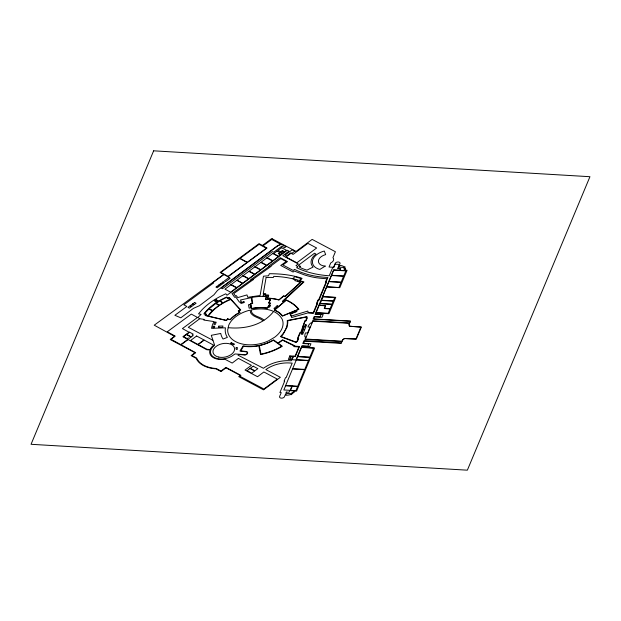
<?xml version="1.0" encoding="UTF-8"?>
<svg xmlns="http://www.w3.org/2000/svg" width="621" height="621" viewBox="0 0 621 621"><rect width="100%" height="100%" fill="white"/><g stroke="black" fill="none" stroke-linecap="round" stroke-linejoin="round"><path stroke-width="0.93" d="M273.582 311.494C262.823 325.264 244.845 329.316 228.179 327.678M199.729 318.736L197.913 317.463L201.088 314.397L198.534 313.83L201.872 309.941A63.552 39.643 -11.3 0 1 220.191 296.465L225.772 293.787L226.999 295.254L287.313 250.232L288.975 251.117L282.842 255.681L298.274 263.902L295.992 265.602L298.01 266.673L296.636 267.698A80.629 50.301 -11.3 0 0 329.246 275.778L332.662 267.597L333.671 267.659L335.13 264.173L339.446 264.43L337.715 268.582L340.424 268.738L339.811 270.197L333.671 269.832L315.095 314.296L321.018 314.645L320.063 316.927L314.141 316.578L313.093 319.085L350.275 321.29L349.584 322.951L312.712 320.77L311.726 323.122L310.609 323.052A14.71 9.183 -11.3 0 0 307.938 326.957L310.073 327.081L307.589 333.035L305.447 332.91A19.344 12.071 -11.3 0 0 304.841 336.861L305.959 336.931L304.927 339.4L341.798 341.589L341.271 342.862L304.011 340.65L302.8 343.545L308.8 343.902L307.845 346.184L301.853 345.827L295.945 359.963L292.025 359.73L293.446 356.322L295.34 356.438L299.501 346.471L294.587 346.176L294.758 345.773L282.547 339.803L281.88 340.3A48.554 30.289 -11.3 0 1 277.882 343.009L273.558 339.881A30.677 19.142 -11.3 0 1 243.09 345.92L239.947 351.02L246.607 351.882A2.523 1.576 -11.3 0 1 247.189 353.396A2.523 1.576 -11.3 0 1 245.279 354.707L235.049 353.954L233.589 354.909A13.445 8.383 -11.3 0 1 214.819 357.704A13.445 8.383 -11.3 0 1 213.981 345.812L214.633 345.214L211.28 335.324L220.758 333.446A33.984 21.199 -11.3 0 0 223.079 339.027L227.371 337.374A31.896 19.895 -11.3 0 1 225.446 327.826L211.497 328.307A49.082 30.623 -11.3 0 1 213.997 321.569L203.789 320.048L204.193 319.396L199.729 318.736L188.295 327.298L212.824 340.269M253.065 279.745L252.786 279.434L271.113 266.347L270.849 266.013L280.785 258.639L286.227 261.542L280.731 265.446L293.151 272.045L294.284 271.043L303.739 274.668A66.789 41.669 -11.3 0 0 316.376 277.742L317.463 277.874A79.325 49.494 -11.3 0 0 326.871 278.697L325.373 282.283L325.955 282.314L318.581 299.974L317.999 299.943L316.469 303.599L317.052 303.63L313.178 312.891L308.365 312.611L307.768 311.059L291.443 316.019A17 10.604 -11.3 0 0 290.395 314.04L296.916 311.501L296.17 310.461L298.911 309.328L298.018 308.249A49.633 30.965 -11.3 0 0 287.709 300.642L286.172 299.935L284.115 301.69L283.052 301.278L303.964 281.942L299.966 280.661L302.078 278.355C291.575 274.816 280.42 273.714 269.39 273.706L268.513 275.802L263.459 276.19L260.106 295.518L247.763 297.296L246.987 294.913L237.75 297.599L236.337 295.612L235.452 295.953L233.768 293.593L253.197 279.652M272.448 238.945L263.025 245.877L267.022 248.051L228 276.756L223.933 274.544L212.871 282.679L213.492 283.021L183.847 304.833L186.859 306.471L174.874 315.289L180.812 317.82L193.449 308.342L199.38 305.757L213.966 294.773L217.474 290.426L277.408 245.807L280.824 244.379L271.757 239.458M326.762 286.801L338.895 287.523L341.045 282.384L328.905 281.67L322.679 296.582L335.751 297.358L328.928 313.69L316.384 312.945L315.942 314.001L323.184 314.428L321.996 317.277L314.754 316.842L313.892 318.915L350.516 321.08L349.118 324.418A15.944 9.944 -11.3 0 1 349.716 326.273L361.383 326.964L356.275 339.198L344.601 338.507A12.063 7.53 -11.3 0 1 342.567 340.106L341.201 343.382L304.577 341.208L303.692 343.32L310.935 343.747L309.755 346.58L302.512 346.153L302.07 347.209L314.614 347.954L296.574 391.145L294.944 391.051A9.393 5.861 -11.3 0 1 291.963 393.792L291.606 394.645L290.442 394.576A8.795 5.488 -11.3 0 1 285.823 395.204L286.196 394.327L285.466 394.281L284.364 396.904A2.554 1.591 -11.3 0 1 281.383 398.154A2.554 1.591 -11.3 0 1 279.559 396.625L281.235 392.604L279.916 392.526L284.643 381.209L284.061 381.178L285.567 377.568L286.149 377.607L292.196 363.122L290.31 363.013A25.073 15.641 -11.3 0 0 265.85 369.573L280.35 377.312L263.514 389.848L238.728 376.621L240.296 375.457L226.005 367.834L221.029 371.537L215.953 368.835L213.74 368.633A28.985 18.079 -11.3 0 1 196.873 359.675L196.189 358.333L191.113 355.631L195.025 352.712L170.232 339.516L174.532 336.31L154.233 325.194L223.669 274.412L220.098 272.487L259.066 243.649L262.419 245.45L271.726 238.565L296.062 251.435L312.146 239.388L335.41 251.738L332.934 257.684A5.845 3.648 -11.3 0 1 330.721 262.978L329.029 267.022L333.586 267.294L335.278 263.25A2.523 1.576 -11.3 0 1 338.212 261.977A2.523 1.576 -11.3 0 1 340.044 263.483L338.88 266.277L339.609 266.316L339.99 265.408A7.149 4.456 -11.3 0 1 343.91 266.727L345.028 266.789L344.802 267.325A8.469 5.286 -11.3 0 1 345.315 270.143L347.077 270.244L339.796 287.686L326.716 286.91M264.01 320.18C260.572 316.64 254.439 316.889 251.707 312.371L251.249 309.988C261.938 307.589 276.314 308.614 282.206 319.256A28.023 17.481 -11.3 0 1 274.715 337.187L268.924 340.65A28.023 17.481 -11.3 0 1 227.674 329.961L228.707 325.264A28.023 17.481 -11.3 0 1 248.524 310.523L250.178 310.205L250.69 312.883C253.446 317.354 259.345 317.432 262.924 320.754M263.459 294.338L263.141 296.201L266.681 296.271L265.594 299.26L270.57 299.555L268.777 302.947L270.585 303.149L267.333 308.233L265.99 308.039A29.591 18.467 -11.3 0 0 253.065 308.389L251.497 308.676L250.434 303.584L252.064 303.289L251.21 297.669L240.467 299.997L241.313 301.55L239.481 302.256L235.755 296.978L234.707 297.381L232.006 293.547L251.257 279.885L250.76 279.621L269.25 266.432L268.753 266.168L280.195 257.668L287.476 261.557L282.897 264.973L293.166 270.445L294.587 269.382A72.292 45.1 -11.3 0 0 301.868 272.58L307.178 274.296A72.292 45.1 -11.3 0 0 327.888 277.44L325.986 281.988L326.568 282.019L318.922 300.323L318.34 300.292L317.083 303.304L317.665 303.335L313.527 313.248L307.954 312.914L291.684 317.51A55.859 34.854 -11.3 0 0 291.311 316.586L291.179 316.275A55.859 34.854 -11.3 0 0 289.945 313.869L296.302 311.4L295.712 310.609L282.384 316.112L281.825 315.383A27.34 17.054 -11.3 0 0 275.305 310.601L274.257 310.158L283.906 301.938L282.408 301.278L303.071 282.136L299.105 280.878L301.208 278.573L294.703 276.632L293.003 278.751L298.321 280.187L297.436 281.181L300.727 282.361L284.86 296.574A5.1 3.183 -11.3 0 0 283.65 296.093L278.782 299.966A39.333 24.537 -11.3 0 0 268.474 298.321L267.209 298.266L268.443 295.324L265.144 295.262L265.353 294.276L263.459 294.338M266.083 277.595L263.257 293.795L265.734 293.717L265.446 295.068L268.769 295.169L267.542 298.103A39.395 24.576 -11.3 0 1 279.132 299.881L283.463 295.86A5.372 3.346 -11.3 0 1 285.171 296.504L300.417 282.4A39.814 24.84 -11.3 0 0 294.734 280.599L295.689 279.59A71.12 44.37 -11.3 0 0 273.745 276.384L273.356 277.502A35.102 21.898 -11.3 0 0 266.083 277.595M213.189 326.281L212.894 327.733L214.424 327.678L214.719 326.227L213.189 326.281M218.848 326.149L218.569 327.539L222.644 327.391L222.923 326.009L218.848 326.149M266.417 296.403L265.353 299.345L270.383 299.679L268.614 303.017L270.29 303.203L267.201 308.039L266.083 307.876A29.855 18.622 -11.3 0 0 251.722 308.474L250.752 303.84L252.693 303.436L251.916 297.412L253.026 297.218A42.306 26.392 -11.3 0 1 260.37 296.427A42.344 26.416 -11.3 0 1 266.417 296.403M286.848 327.352L283.223 334.152A39.022 24.343 -11.3 0 1 281.041 336.504L295.984 342.078L296.31 341.294L297.063 341.34L298.158 338.724L297.405 338.678L299.974 332.522L300.727 332.569L304.958 320.599L305.711 320.646L306.79 318.053L306.037 318.014L306.448 317.044L287.717 320.708A50.247 31.345 -11.3 0 1 287.802 321.794A41.157 25.678 -11.3 0 1 286.848 327.352M210.348 349.08L210.17 349.522L207.041 349.336L198.177 344.57L204.224 340.091L213.686 345.175A14.407 8.989 -11.3 0 0 210.348 349.08M153.643 150.818L31.05 444.294L467.357 470.182L589.95 176.706L153.643 150.818M214.913 322.128L213.981 324.372L215.293 324.449L216.224 322.206L214.913 322.128M289.852 355.88L288.354 359.458L291.707 359.66L291.233 360.793A28.069 17.512 -11.3 0 0 263.459 368.292L238.029 355.173L238.518 354.444L244.744 355.033A2.88 1.801 -11.3 0 0 247.523 353.427A2.88 1.801 -11.3 0 0 246.39 351.502L240.738 350.888L243.51 346.293A31.919 19.919 -11.3 0 0 258.81 345.796L260.533 354.568L262.931 354.032A45.954 28.667 -11.3 0 0 280.374 347.372L282.345 346.239L278.161 343.203A49.028 30.584 -11.3 0 0 282.547 340.207L294.051 345.835L293.725 346.611L298.965 346.929L295.099 356.19L289.852 355.88M296.613 341.597L296.225 342.513L280.444 336.629A37.47 23.373 -11.3 0 0 287.267 320.521L307.03 316.656L306.572 317.758L307.317 317.805L306.006 320.948L305.253 320.902L302.963 326.39L303.716 326.436L301.03 332.872L300.277 332.825L297.933 338.429L298.685 338.476L297.358 341.643L296.613 341.597M290.667 356.819L289.875 358.713L292.219 358.853L293.011 356.959L290.667 356.819M301.635 333.267L301.232 334.23L302.714 334.323L303.126 333.353L301.635 333.267M303.126 329.712L301.938 332.538L303.428 332.631L304.608 329.798L303.126 329.712M304.391 326.685L303.203 329.518L304.686 329.604L305.874 326.77L304.391 326.685M305.19 324.767L304.732 325.854L306.215 325.94L306.673 324.853L305.19 324.767M292.553 368.959L285.637 385.525L297.723 386.246L304.647 369.674L292.553 368.959M296.326 359.939L292.662 368.695L304.756 369.417L308.412 360.654L296.326 359.939M297.692 356.671L296.427 359.699L308.513 360.421L309.778 357.385L297.692 356.671M301.542 347.442L297.777 356.47L309.863 357.184L313.636 348.164L301.542 347.442M331.474 275.522L329.014 281.406L341.154 282.128L343.615 276.236L331.474 275.522M333.718 270.151L331.575 275.289L343.708 276.011L345.85 270.872L333.718 270.151M285.59 385.781L283.836 389.972L290.178 390.345L291.924 386.153L285.59 385.781M319.163 305.408L316.174 312.573L328.175 313.287L330.007 308.901L324.255 308.559L325.42 305.78L319.163 305.408M312.86 321.166L305.4 339.027L341.961 341.201L342.846 339.571A11.652 7.266 -11.3 0 0 344.127 338.53L355.988 338.911L360.879 327.213L349.281 326.196A15.525 9.688 -11.3 0 0 348.924 324.977L349.421 323.339L312.86 321.166M320.164 303.723L319.505 305.307L325.668 305.672L324.558 308.334L330.108 308.668L331.878 304.414L320.164 303.723M321.531 300.463L320.281 303.452L331.994 304.143L333.244 301.154L321.531 300.463M323.083 296.745L321.631 300.215L333.345 300.913L334.797 297.443L323.083 296.745M286.32 392.107L285.8 393.365L291.622 393.706L292.188 392.34L293.415 392.418A3.664 2.282 -11.3 0 0 294.276 391.455L293.508 391.409L293.733 390.857L289.735 390.625L289.052 392.27L286.32 392.107M338.6 267.154L338.111 268.326L340.75 268.482L339.982 270.321L343.956 270.554L344.236 269.887L345.028 269.933A4.704 2.934 -11.3 0 0 345.059 268.932L343.855 268.854L344.422 267.496L338.6 267.154M292.297 386.177L290.543 390.368L295.868 390.687L297.622 386.495L292.297 386.177M269.561 305.33L268.435 306.999L269.483 307.185L270.601 305.509L269.561 305.33M204.946 313.163L204.511 313.714L206.622 314.226L205.675 315.398L207.856 315.926A49.23 30.716 -11.3 0 1 212.056 311.051L212.506 310.624L208.718 309.196L204.946 313.163M205.986 314.412L205.101 315.515L226.471 320.552L227.674 319.093L230.29 319.753L231.028 318.93A28.387 17.706 -11.3 0 1 238.891 312.992L240.04 312.386L238.565 310.989L240.692 309.91L229.296 297.506L227.775 298.212L226.634 296.993L219.71 300.463A52.405 32.696 -11.3 0 0 203.874 313.9L205.986 314.412M227.589 318.884L226.386 320.343L208.501 316.136A44.673 27.867 -11.3 0 1 230.787 299.462L240.366 309.895L238.223 310.974L239.706 312.379A28.636 17.862 -11.3 0 0 230.212 319.551L227.589 318.884M300.269 266.3L299.361 267.146A48.772 30.429 -11.3 0 0 306.937 270.127L313.093 267.053A16.984 10.596 -11.3 0 1 315.934 254.028L314.505 253.221L298.383 265.307L300.269 266.3M213.702 309.499L212.747 310.399L208.951 308.986L215.735 303.522L218.98 305.377L213.702 309.499M231.245 342.73L230.601 343.289L233.806 344.663L234.459 344.104L231.245 342.73M277.152 305.78L273.97 308.49L275.095 308.986L278.317 306.238L277.152 305.78M286.203 300.238L274.645 310.096A27.611 17.225 -11.3 0 1 282.516 315.872L298.46 309.281A49.3 30.755 -11.3 0 0 286.203 300.238M292.32 249.727L285.031 255.208L286.491 256.015L290.892 252.84L291.839 253.368L294.897 251.086L292.32 249.727M238.41 358.387L232.192 363.068L224.864 359.21A14.345 8.95 -11.3 0 1 210.007 349.941L206.871 349.755L188.147 339.563L181.068 344.756L195.7 352.728L191.905 355.554L196.671 358.092A28.434 17.737 -11.3 0 0 216.248 368.501L221.006 371.032L225.904 367.384L240.909 375.371L239.791 376.202L263.894 389.033L277.238 379.082L263.886 371.979L257.544 376.706L245.047 370.062L251.42 365.311L238.41 358.387M230.81 284.806L224.965 289.169L230.678 292.204L236.516 287.841L230.81 284.806M236.811 280.335L231.105 284.589L236.811 287.624L242.516 283.37L236.811 280.335M242.842 275.825L237.028 280.172L242.733 283.207L248.555 278.86L242.842 275.825M248.835 271.361L243.137 275.615L248.842 278.65L254.54 274.397L248.835 271.361M254.812 266.898L249.153 271.121L254.858 274.156L260.517 269.933L254.812 266.898M260.789 262.435L255.146 266.65L260.851 269.685L266.502 265.47L260.789 262.435M266.813 257.94L261.123 262.186L266.828 265.221L272.526 260.975L266.813 257.94M272.774 253.484L267.146 257.692L272.86 260.719L278.487 256.52L272.774 253.484M277.121 251.024L273.605 253.647L278.519 256.256L280.49 254.781L278.301 253.624L279.846 252.475L277.121 251.024M281.577 247.701L278.029 250.348L280.754 251.792L282.376 250.581L284.565 251.738L286.483 250.31L281.577 247.701M280.079 252.592L278.736 253.593L280.692 254.633L282.027 253.632L280.079 252.592M282.408 250.868L280.995 251.924L282.935 252.957L284.348 251.901L282.408 250.868M291.016 253.283L285.994 257.024L296.83 262.792L316.64 248.004L307.892 243.354L293.104 254.393L291.016 253.283M277.634 245.947L221.154 288.004L222.52 288.734L272.402 251.598L273.628 252.258L281.841 246.195L284.651 247.717L286.009 246.708L281.546 244.495L279.652 244.767L277.634 245.947M197.486 317.44L182.411 328.594L189.048 332.204L182.908 336.706L187.86 339.4L180.781 344.601L170.977 339.26L175.238 336.132L167.259 331.785L191.315 314.117L197.486 317.44M196.624 336.008L190.577 340.487L197.928 344.445L203.983 339.959L196.624 336.008M250.015 368.532L247.073 370.706L251.707 373.198L254.641 371.024L250.015 368.532M253.197 366.173L250.271 368.338L254.897 370.838L257.831 368.664L253.197 366.173M239.822 258.538L220.89 272.456L228.124 276.384L247.049 262.458L239.822 258.538M259.112 244.34L240.055 258.359L247.29 262.287L266.425 248.206L259.05 244.309M186.424 334.556L183.544 336.667L187.224 338.67L188.279 337.894L189.242 338.414L191.058 337.079L186.424 334.556M189.622 332.204L186.688 334.354L191.33 336.885L193.154 335.542L192.122 334.983L193.224 334.168L189.622 332.204M190.205 305.749L187.977 307.387L189.374 308.156L191.602 306.518L190.205 305.749M192.588 304.011L190.406 305.602L191.811 306.37L193.985 304.771L192.588 304.011M194.668 302.481L192.883 303.793L194.28 304.554L196.073 303.25L194.668 302.481M217.164 286.203L215.929 287.104L217.171 287.787L218.406 286.879L217.164 286.203M219.058 284.814L217.924 285.644L219.174 286.32L220.308 285.489L219.058 284.814M221.068 283.339L219.826 284.247L221.068 284.93L222.31 284.022L221.068 283.339M223.156 281.81L221.829 282.78L223.079 283.463L224.398 282.493L223.156 281.81M228.939 277.571L224.391 280.909L225.633 281.585L230.181 278.255L228.939 277.571M218.39 301.767L216.147 303.234L219.298 305.152L222.652 303.048L219.795 300.913L218.39 301.767M216.232 299.555L214.261 300.781L214.92 301.239L216.892 300.013L216.232 299.555M217.629 300.517L215.658 301.752L216.387 302.256L218.359 301.03L217.629 300.517M325.218 266.106L319.846 269.436A15.424 9.626 -11.3 0 1 312.596 260.409A15.424 9.626 -11.3 0 1 324.294 251.031L325.66 254.594A9.346 5.83 -11.3 0 0 318.41 261.084A9.346 5.83 -11.3 0 0 325.218 266.106M220.727 300.354L220.137 300.711L222.993 302.854L223.529 302.536A49.23 30.716 -11.3 0 1 230.476 299.136L229.366 297.785L227.596 298.6L226.455 297.381L220.727 300.354M243.944 301.697L240.622 302.706L240.995 303.49L244.317 302.481L243.944 301.697M237.059 347.597L235.848 347.861L236.228 349.491L237.439 349.235L237.059 347.597M249.976 304.461L248.447 304.771L249.145 308.156L250.674 307.845L249.976 304.461M281.616 346.254L273.341 340.254A35.801 22.333 -11.3 0 1 259.322 345.695L260.983 354.133A45.426 28.341 -11.3 0 0 281.616 346.254M218.794 357.098A10.953 6.831 -11.3 0 0 234.598 348.754A10.953 6.831 -11.3 0 0 217.963 345.237A10.953 6.831 -11.3 0 0 218.794 357.098"/></g></svg>
